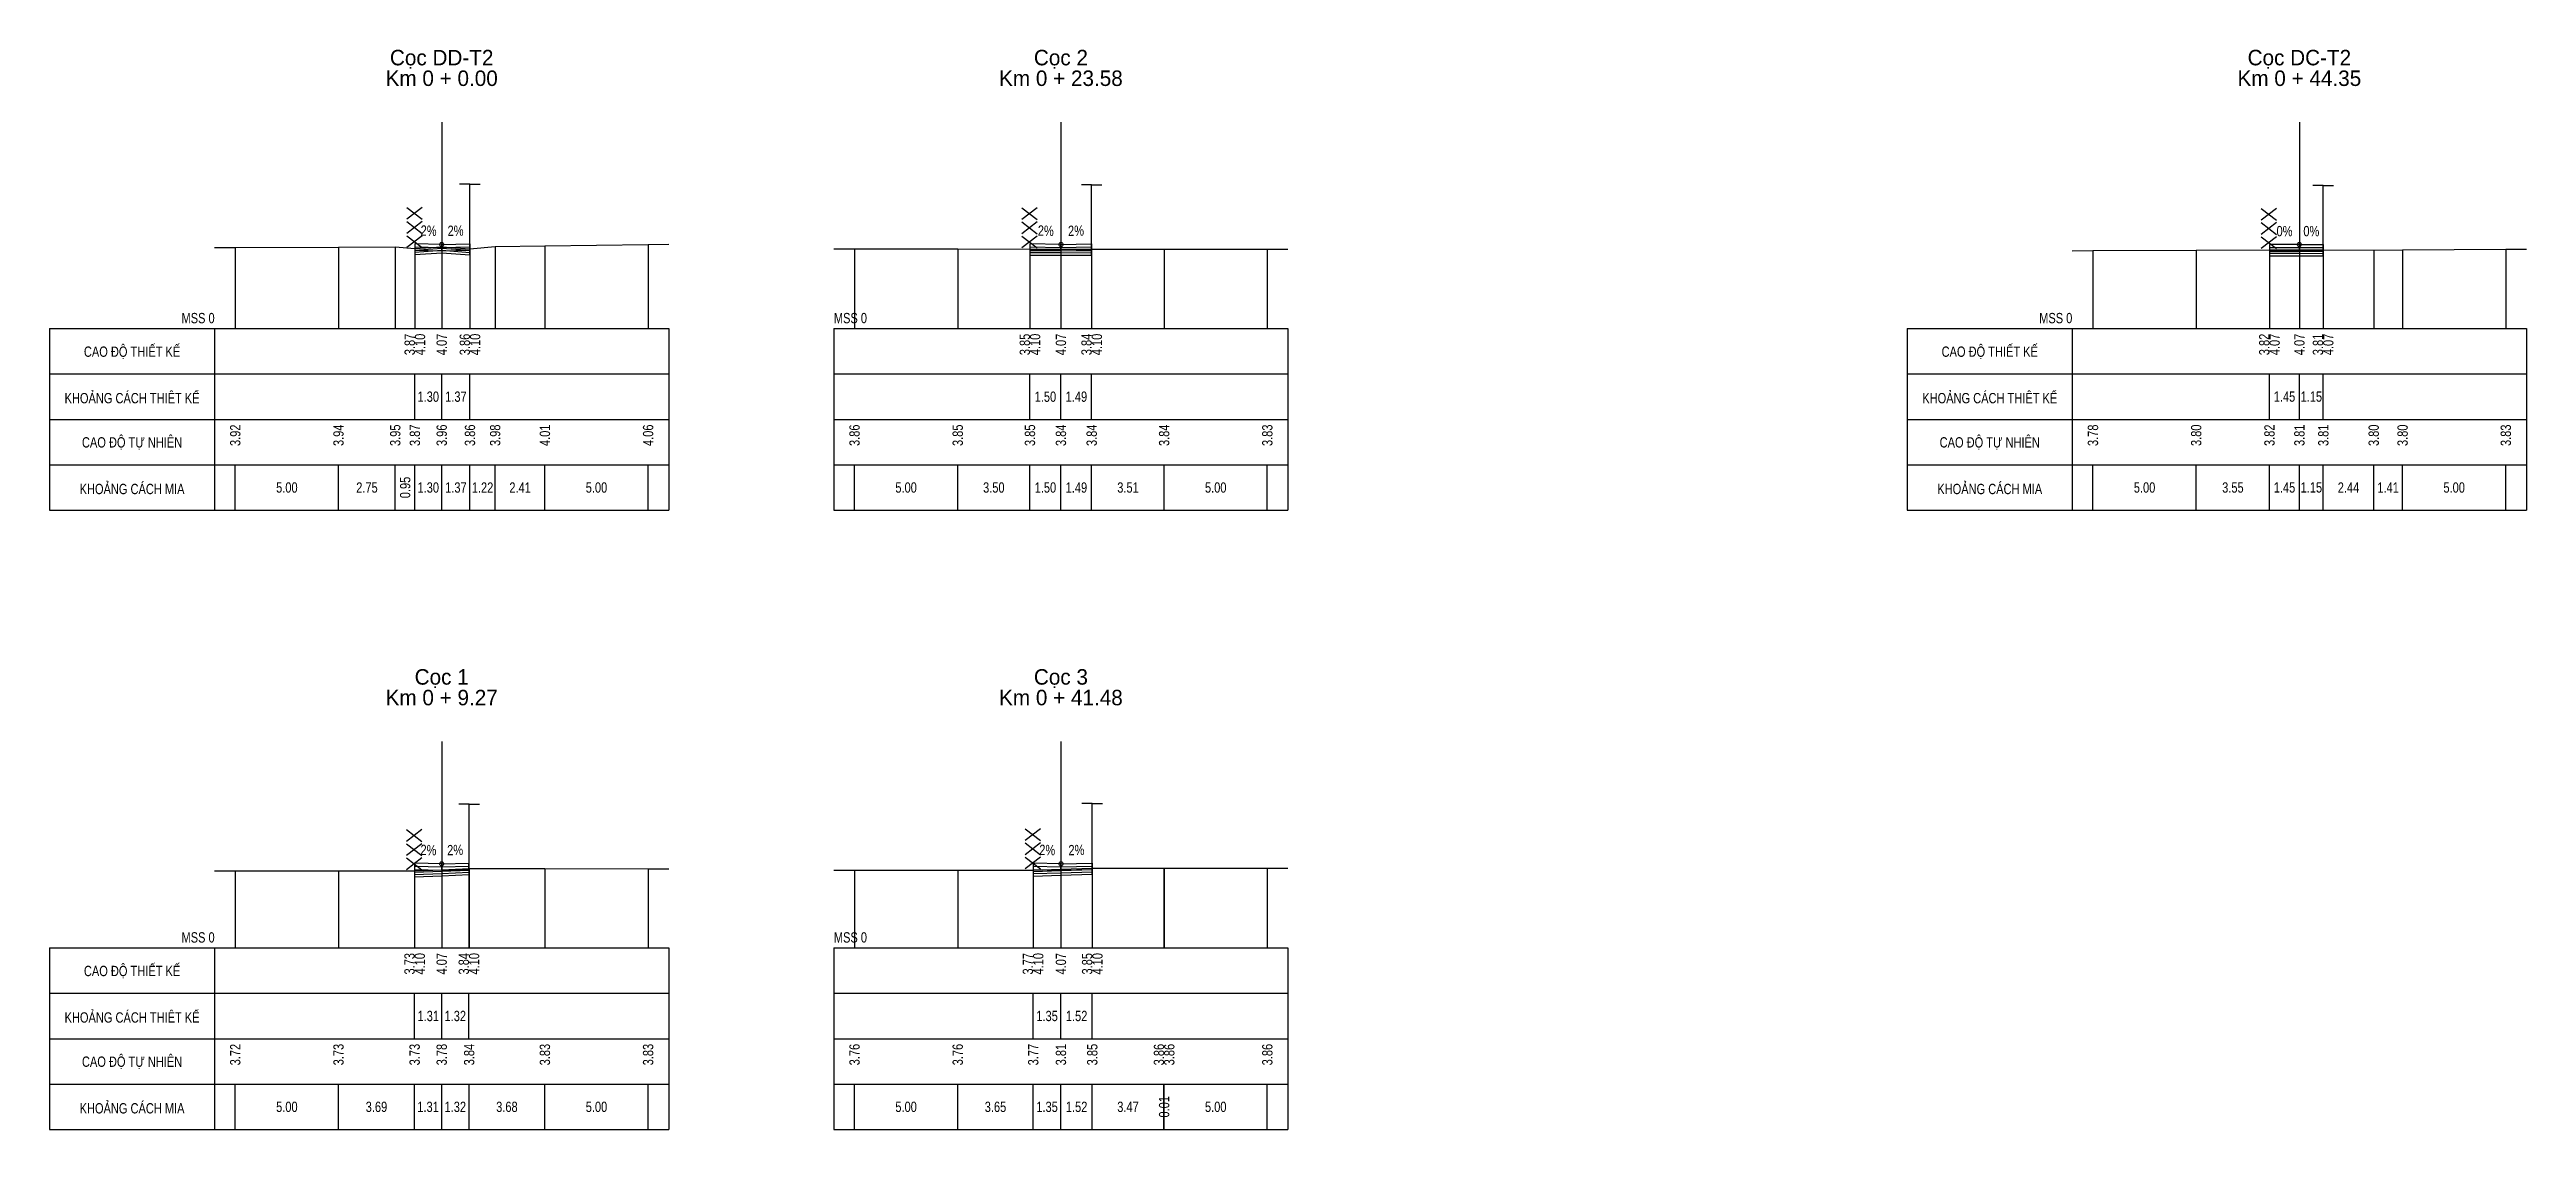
# Model space of a CAD drawing. Header units: inches. Extents: x 459 to 1192, y -14 to 129.
# Drawn here: x 1072.4 to 1192.4, y -14.5 to 37.8 of the extents above.
import ezdxf
from ezdxf.enums import TextEntityAlignment as Align

# ---------------------------------------------------------------- set-up
doc = ezdxf.new("R2010")
doc.units = ezdxf.units.IN
doc.header["$MEASUREMENT"] = 0
for name, color, linetype in [('Bang TN tu nhien', 3, 'Continuous'), ('Dien thiet ke TN', 2, 'Continuous'), ('Duong cu', 8, 'Continuous'), ('Duong do thiet ke', 2, 'Continuous'), ('Duong dong trac ngang tu nhien', 9, 'Continuous'), ('KH_VAT', 8, 'Continuous'), ('Khuon duong1', 14, 'Continuous'), ('Mat duong PD 1', 1, 'Continuous'), ('Taluy', 1, 'Continuous'), ('Trac ngang tu nhien', 3, 'Continuous'), ('TracNgang', 7, 'Continuous')]:
    doc.layers.add(name, color=color, linetype=linetype)
doc.styles.add('BangTN', font='viet buddy.shx', dxfattribs={"width": 0.8})

# ---------------------------------------------------------------- blocks, each defined once
blk = doc.blocks.new('HANGRAO')
at = {"color": 2, "linetype": 'Continuous'}
for p, q in [((-1.32, 6.67), (1.16, 4.76)), ((1.16, 6.67), (-1.32, 4.76)), ((1.16, 4.38), (-1.32, 2.47)), ((-1.32, 4.38), (1.16, 2.47)), ((-1.32, 2.09), (1.16, 0.18)), ((1.16, 2.09), (-1.32, 0.18))]:
    blk.add_line(p, q, dxfattribs=at)
blk = doc.blocks.new('ChieuDungVat3.dwg')
at = {"layer": 'KH_VAT', "color": 1, "xscale": 1.5, "yscale": 1.5, "zscale": 1.5}
blk.add_blockref('HANGRAO', (0, 0), dxfattribs=at)
blk = doc.blocks.new('CHIEUDUNGVAT12')
at = {"layer": 'KH_VAT', "color": 1}
for q in [(-2.5, 15.63), (2.5, 15.63)]:
    blk.add_line((0, 15.63), q, dxfattribs=at)
at = {"layer": 'KH_VAT', "color": 7}
blk.add_lwpolyline([(0, 0), (0, 15.63)], dxfattribs=at)
blk = doc.blocks.new('ChieuDungVat4.dwg')
at = {"layer": 'KH_VAT', "color": 1}
blk.add_blockref('CHIEUDUNGVAT12', (0, 0), dxfattribs=at)

msp = doc.modelspace()

# ---------------------------------------------------------------- linework, layer by layer
at = {"layer": 'Bang TN tu nhien', "color": 3}
for p, q in [((1091.4, 34.3), (1091.4, 24.3)), ((1121.4, 34.3), (1121.4, 24.3)), ((1181.4, 34.3), (1181.4, 24.3)), ((1072.4, 24.3), (1072.4, 15.5)), ((1072.4, 24.3), (1102.4, 24.3)), ((1080.4, 24.3), (1080.4, 15.5)), ((1102.4, 24.3), (1102.4, 15.5)), ((1110.4, 24.3), (1110.4, 15.5)), ((1110.4, 24.3), (1132.4, 24.3)), ((1132.4, 24.3), (1132.4, 15.5)), ((1162.4, 24.3), (1162.4, 15.5)), ((1162.4, 24.3), (1192.4, 24.3)), ((1170.4, 24.3), (1170.4, 15.5)), ((1192.4, 24.3), (1192.4, 15.5)), ((1072.4, 22.1), (1102.4, 22.1)), ((1110.4, 22.1), (1132.4, 22.1)), ((1162.4, 22.1), (1192.4, 22.1)), ((1072.4, 19.9), (1102.4, 19.9)), ((1110.4, 19.9), (1132.4, 19.9)), ((1162.4, 19.9), (1192.4, 19.9)), ((1072.4, 17.7), (1102.4, 17.7)), ((1110.4, 17.7), (1132.4, 17.7)), ((1162.4, 17.7), (1192.4, 17.7)), ((1072.4, 15.5), (1102.4, 15.5)), ((1110.4, 15.5), (1132.4, 15.5)), ((1162.4, 15.5), (1192.4, 15.5)), ((1091.4, 4.3), (1091.4, -5.7)), ((1121.4, 4.3), (1121.4, -5.7)), ((1072.4, -5.7), (1072.4, -14.5)), ((1072.4, -5.7), (1102.4, -5.7)), ((1080.4, -5.7), (1080.4, -14.5)), ((1102.4, -5.7), (1102.4, -14.5)), ((1110.4, -5.7), (1110.4, -14.5)), ((1110.4, -5.7), (1132.4, -5.7)), ((1132.4, -5.7), (1132.4, -14.5)), ((1072.4, -7.9), (1102.4, -7.9)), ((1110.4, -7.9), (1132.4, -7.9)), ((1072.4, -10.1), (1102.4, -10.1)), ((1110.4, -10.1), (1132.4, -10.1)), ((1072.4, -12.3), (1102.4, -12.3)), ((1110.4, -12.3), (1132.4, -12.3)), ((1072.4, -14.5), (1102.4, -14.5)), ((1110.4, -14.5), (1132.4, -14.5))]:
    msp.add_line(p, q, dxfattribs=at)
at = {"layer": 'Dien thiet ke TN'}
for p, q in [((1090.1, 28.4), (1090.1, 24.3)), ((1090.1, 28.4), (1090.1, 24.3)), ((1090.1, 28.4), (1090.1, 24.3)), ((1090.1, 28.4), (1090.1, 24.3)), ((1090.1, 28.4), (1090.1, 24.3)), ((1091.4, 28.37), (1091.4, 24.3)), ((1091.4, 28.37), (1091.4, 24.3)), ((1092.77, 28.4), (1092.77, 24.3)), ((1092.77, 28.4), (1092.77, 24.3)), ((1092.77, 28.4), (1092.77, 24.3)), ((1092.77, 28.4), (1092.77, 24.3)), ((1092.77, 28.4), (1092.77, 24.3)), ((1119.9, 28.4), (1119.9, 24.3)), ((1119.9, 28.4), (1119.9, 24.3)), ((1119.9, 28.4), (1119.9, 24.3)), ((1119.9, 28.4), (1119.9, 24.3)), ((1119.9, 28.4), (1119.9, 24.3)), ((1121.4, 28.37), (1121.4, 24.3)), ((1121.4, 28.37), (1121.4, 24.3)), ((1122.89, 28.4), (1122.89, 24.3)), ((1122.89, 28.4), (1122.89, 24.3)), ((1122.89, 28.4), (1122.89, 24.3)), ((1122.89, 28.4), (1122.89, 24.3)), ((1122.89, 28.4), (1122.89, 24.3)), ((1179.95, 28.37), (1179.95, 24.3)), ((1179.95, 28.37), (1179.95, 24.3)), ((1179.95, 28.37), (1179.95, 24.3)), ((1179.95, 28.37), (1179.95, 24.3)), ((1179.95, 28.37), (1179.95, 24.3)), ((1181.4, 28.37), (1181.4, 24.3)), ((1181.4, 28.37), (1181.4, 24.3)), ((1182.55, 28.37), (1182.55, 24.3)), ((1182.55, 28.37), (1182.55, 24.3)), ((1182.55, 28.37), (1182.55, 24.3)), ((1182.55, 28.37), (1182.55, 24.3)), ((1182.55, 28.37), (1182.55, 24.3)), ((1090.09, -1.6), (1090.09, -5.7)), ((1090.09, -1.6), (1090.09, -5.7)), ((1090.09, -1.6), (1090.09, -5.7)), ((1090.09, -1.6), (1090.09, -5.7)), ((1090.09, -1.6), (1090.09, -5.7)), ((1091.4, -1.63), (1091.4, -5.7)), ((1091.4, -1.63), (1091.4, -5.7)), ((1092.72, -1.6), (1092.72, -5.7)), ((1092.72, -1.6), (1092.72, -5.7)), ((1092.72, -1.6), (1092.72, -5.7)), ((1092.72, -1.6), (1092.72, -5.7)), ((1092.72, -1.6), (1092.72, -5.7)), ((1120.05, -1.6), (1120.05, -5.7)), ((1120.05, -1.6), (1120.05, -5.7)), ((1120.05, -1.6), (1120.05, -5.7)), ((1120.05, -1.6), (1120.05, -5.7)), ((1120.05, -1.6), (1120.05, -5.7)), ((1121.4, -1.63), (1121.4, -5.7)), ((1121.4, -1.63), (1121.4, -5.7)), ((1122.92, -1.6), (1122.92, -5.7)), ((1122.92, -1.6), (1122.92, -5.7)), ((1122.92, -1.6), (1122.92, -5.7)), ((1122.92, -1.6), (1122.92, -5.7)), ((1122.92, -1.6), (1122.92, -5.7))]:
    msp.add_line(p, q, dxfattribs=at)
at = {"layer": 'Duong cu'}
for points in [[(1090.1, 28.1), (1091.4, 28.19), (1092.77, 28.09)], [(1090.1, 28.17), (1090.1, 27.88), (1091.4, 27.97), (1092.77, 27.87), (1092.77, 28.16)], [(1090.1, 28), (1091.4, 28.09), (1092.77, 27.99)], [(1119.9, 28.15), (1119.9, 27.86), (1121.4, 27.86), (1122.89, 27.85), (1122.89, 28.14)], [(1119.9, 28.08), (1121.4, 28.08), (1122.89, 28.07)], [(1119.9, 27.98), (1121.4, 27.98), (1122.89, 27.97)], [(1179.95, 28.12), (1179.95, 27.83), (1181.4, 27.83), (1182.56, 27.82), (1182.56, 28.11)], [(1179.95, 28.05), (1181.4, 28.05), (1182.56, 28.04)], [(1179.95, 27.95), (1181.4, 27.95), (1182.56, 27.94)], [(1090.09, -1.97), (1090.09, -2.26), (1091.4, -2.21), (1092.73, -2.15), (1092.73, -1.86)], [(1090.09, -2.04), (1091.4, -1.99), (1092.73, -1.93)], [(1090.09, -2.14), (1091.4, -2.09), (1092.73, -2.03)], [(1120.06, -1.93), (1120.06, -2.22), (1121.4, -2.18), (1122.92, -2.13), (1122.92, -1.84)], [(1120.06, -2), (1121.4, -1.96), (1122.92, -1.91)], [(1120.06, -2.1), (1121.4, -2.06), (1122.92, -2.01)]]:
    msp.add_lwpolyline(points, dxfattribs=at)
at = {"layer": 'Duong do thiet ke', "color": 1}
for centre in [(1091.4, 28.37), (1121.4, 28.37), (1181.4, 28.37), (1091.4, -1.63), (1121.4, -1.63)]:
    msp.add_circle(centre, 0.1, dxfattribs=at)
at = {"layer": 'Duong dong trac ngang tu nhien', "color": 8}
for p, q in [((1081.4, 28.22), (1081.4, 24.3)), ((1086.4, 28.24), (1086.4, 24.3)), ((1089.15, 28.25), (1089.15, 24.3)), ((1090.1, 28.17), (1090.1, 24.3)), ((1091.4, 28.26), (1091.4, 24.3)), ((1092.77, 28.16), (1092.77, 24.3)), ((1093.99, 28.28), (1093.99, 24.3)), ((1096.4, 28.31), (1096.4, 24.3)), ((1101.4, 28.37), (1101.4, 24.3)), ((1111.4, 28.16), (1111.4, 24.3)), ((1116.4, 28.16), (1116.4, 24.3)), ((1119.9, 28.15), (1119.9, 24.3)), ((1121.4, 28.15), (1121.4, 24.3)), ((1122.89, 28.14), (1122.89, 24.3)), ((1126.4, 28.14), (1126.4, 24.3)), ((1131.4, 28.14), (1131.4, 24.3)), ((1171.4, 28.08), (1171.4, 24.3)), ((1176.4, 28.1), (1176.4, 24.3)), ((1179.95, 28.12), (1179.95, 24.3)), ((1181.4, 28.12), (1181.4, 24.3)), ((1182.56, 28.11), (1182.56, 24.3)), ((1185, 28.1), (1185, 24.3)), ((1186.4, 28.11), (1186.4, 24.3)), ((1191.4, 28.14), (1191.4, 24.3)), ((1081.4, -1.97), (1081.4, -5.7)), ((1086.4, -1.97), (1086.4, -5.7)), ((1090.09, -1.97), (1090.09, -5.7)), ((1091.4, -1.92), (1091.4, -5.7)), ((1092.73, -1.86), (1092.73, -5.7)), ((1096.4, -1.86), (1096.4, -5.7)), ((1101.4, -1.87), (1101.4, -5.7)), ((1111.4, -1.94), (1111.4, -5.7)), ((1116.4, -1.93), (1116.4, -5.7)), ((1120.06, -1.93), (1120.06, -5.7)), ((1121.4, -1.89), (1121.4, -5.7)), ((1122.92, -1.84), (1122.92, -5.7)), ((1126.39, -1.84), (1126.39, -5.7)), ((1126.4, -1.84), (1126.4, -5.7)), ((1131.4, -1.84), (1131.4, -5.7))]:
    msp.add_line(p, q, dxfattribs=at)
at = {"layer": 'Khuon duong1', "color": 2}
for points in [[(1090.1, 28.4), (1090.1, 28.25), (1090.1, 28.1), (1091.4, 28.07), (1091.4, 28.22), (1091.4, 28.37)], [(1091.4, 28.37), (1091.4, 28.22), (1091.4, 28.07), (1092.77, 28.1), (1092.77, 28.25), (1092.77, 28.4)], [(1119.9, 28.4), (1119.9, 28.25), (1119.9, 28.1), (1121.4, 28.07), (1121.4, 28.22), (1121.4, 28.37)], [(1121.4, 28.37), (1121.4, 28.22), (1121.4, 28.07), (1122.89, 28.1), (1122.89, 28.25), (1122.89, 28.4)], [(1179.95, 28.37), (1179.95, 28.22), (1179.95, 28.07), (1181.4, 28.07), (1181.4, 28.22), (1181.4, 28.37)], [(1181.4, 28.37), (1181.4, 28.22), (1181.4, 28.07), (1182.55, 28.07), (1182.55, 28.22), (1182.55, 28.37)], [(1090.09, -1.6), (1090.09, -1.75), (1090.09, -1.9), (1091.4, -1.93), (1091.4, -1.78), (1091.4, -1.63)], [(1091.4, -1.63), (1091.4, -1.78), (1091.4, -1.93), (1092.72, -1.9), (1092.72, -1.75), (1092.72, -1.6)], [(1120.05, -1.6), (1120.05, -1.75), (1120.05, -1.9), (1121.4, -1.93), (1121.4, -1.78), (1121.4, -1.63)], [(1121.4, -1.63), (1121.4, -1.78), (1121.4, -1.93), (1122.92, -1.9), (1122.92, -1.75), (1122.92, -1.6)]]:
    msp.add_lwpolyline(points, dxfattribs=at)
at = {"layer": 'Khuon duong1', "color": 1}
for points in [[(1090.1, 28.25), (1091.4, 28.22)], [(1091.4, 28.22), (1092.77, 28.25)], [(1119.9, 28.25), (1121.4, 28.22)], [(1121.4, 28.22), (1122.89, 28.25)], [(1179.95, 28.22), (1181.4, 28.22)], [(1181.4, 28.22), (1182.55, 28.22)], [(1090.09, -1.75), (1091.4, -1.78)], [(1091.4, -1.78), (1092.72, -1.75)], [(1120.05, -1.75), (1121.4, -1.78)], [(1121.4, -1.78), (1122.92, -1.75)]]:
    msp.add_lwpolyline(points, dxfattribs=at)
at = {"layer": 'Mat duong PD 1'}
for points in [[(1091.4, 28.37), (1090.1, 28.4)], [(1091.4, 28.37), (1092.77, 28.4)], [(1121.4, 28.37), (1119.9, 28.4)], [(1121.4, 28.37), (1122.89, 28.4)], [(1181.4, 28.37), (1179.95, 28.37)], [(1181.4, 28.37), (1182.55, 28.37)], [(1091.4, -1.63), (1090.09, -1.6)], [(1091.4, -1.63), (1092.72, -1.6)], [(1121.4, -1.63), (1120.05, -1.6)], [(1121.4, -1.63), (1122.92, -1.6)]]:
    msp.add_lwpolyline(points, dxfattribs=at)
at = {"layer": 'Taluy'}
for points in [[(1090.1, 28.4), (1090.1, 28.17), (1090.1, 28.17)], [(1092.77, 28.4), (1092.77, 28.16), (1092.77, 28.16)], [(1119.9, 28.4), (1119.9, 28.15), (1119.9, 28.15)], [(1122.89, 28.4), (1122.89, 28.14), (1122.89, 28.14)], [(1179.95, 28.37), (1179.95, 28.12), (1179.95, 28.12)], [(1182.55, 28.37), (1182.55, 28.11), (1182.55, 28.11)], [(1090.09, -1.6), (1090.09, -1.97), (1090.09, -1.97)], [(1092.72, -1.6), (1092.72, -1.86), (1092.72, -1.86)], [(1120.05, -1.6), (1120.05, -1.93), (1120.05, -1.93)], [(1122.92, -1.6), (1122.92, -1.84), (1122.92, -1.84)]]:
    msp.add_lwpolyline(points, dxfattribs=at)
at = {"layer": 'Trac ngang tu nhien', "color": 3}
for points in [[(1080.4, 28.22), (1081.4, 28.22), (1086.4, 28.24), (1089.15, 28.25), (1090.1, 28.17), (1091.4, 28.26), (1092.77, 28.16), (1093.99, 28.28), (1096.4, 28.31), (1101.4, 28.37), (1102.4, 28.38)], [(1110.4, 28.16), (1111.4, 28.16), (1116.4, 28.16), (1119.9, 28.15), (1121.4, 28.15), (1122.89, 28.14), (1126.4, 28.14), (1131.4, 28.14), (1132.4, 28.14)], [(1170.4, 28.07), (1171.4, 28.08), (1176.4, 28.1), (1179.95, 28.12), (1181.4, 28.12), (1182.56, 28.11), (1185, 28.1), (1186.4, 28.11), (1191.4, 28.14), (1192.4, 28.14)], [(1080.4, -1.97), (1081.4, -1.97), (1086.4, -1.97), (1090.09, -1.97), (1091.4, -1.92), (1092.73, -1.86), (1096.4, -1.86), (1101.4, -1.87), (1102.4, -1.87)], [(1110.4, -1.94), (1111.4, -1.94), (1116.4, -1.93), (1120.06, -1.93), (1121.4, -1.89), (1122.92, -1.84), (1126.39, -1.84), (1126.4, -1.84), (1131.4, -1.84), (1132.4, -1.84)]]:
    msp.add_lwpolyline(points, dxfattribs=at)
at = {"layer": 'TracNgang', "color": 2}
for p, q in [((1090.1, 19.9), (1090.1, 22.1)), ((1091.4, 19.9), (1091.4, 22.1)), ((1092.77, 19.9), (1092.77, 22.1)), ((1119.9, 19.9), (1119.9, 22.1)), ((1121.4, 19.9), (1121.4, 22.1)), ((1122.89, 19.9), (1122.89, 22.1)), ((1179.95, 19.9), (1179.95, 22.1)), ((1181.4, 19.9), (1181.4, 22.1)), ((1182.55, 19.9), (1182.55, 22.1)), ((1090.09, -10.1), (1090.09, -7.9)), ((1091.4, -10.1), (1091.4, -7.9)), ((1092.72, -10.1), (1092.72, -7.9)), ((1120.05, -10.1), (1120.05, -7.9)), ((1121.4, -10.1), (1121.4, -7.9)), ((1122.92, -10.1), (1122.92, -7.9))]:
    msp.add_line(p, q, dxfattribs=at)
at = {"layer": 'TracNgang', "color": 3}
for p, q in [((1081.4, 15.5), (1081.4, 17.7)), ((1086.4, 15.5), (1086.4, 17.7)), ((1089.15, 15.5), (1089.15, 17.7)), ((1090.1, 15.5), (1090.1, 17.7)), ((1091.4, 15.5), (1091.4, 17.7)), ((1092.77, 15.5), (1092.77, 17.7)), ((1093.99, 15.5), (1093.99, 17.7)), ((1096.4, 15.5), (1096.4, 17.7)), ((1101.4, 15.5), (1101.4, 17.7)), ((1111.4, 15.5), (1111.4, 17.7)), ((1116.4, 15.5), (1116.4, 17.7)), ((1119.9, 15.5), (1119.9, 17.7)), ((1121.4, 15.5), (1121.4, 17.7)), ((1122.89, 15.5), (1122.89, 17.7)), ((1126.4, 15.5), (1126.4, 17.7)), ((1131.4, 15.5), (1131.4, 17.7)), ((1171.4, 15.5), (1171.4, 17.7)), ((1176.4, 15.5), (1176.4, 17.7)), ((1179.95, 15.5), (1179.95, 17.7)), ((1181.4, 15.5), (1181.4, 17.7)), ((1182.56, 15.5), (1182.56, 17.7)), ((1185, 15.5), (1185, 17.7)), ((1186.4, 15.5), (1186.4, 17.7)), ((1191.4, 15.5), (1191.4, 17.7)), ((1081.4, -14.5), (1081.4, -12.3)), ((1086.4, -14.5), (1086.4, -12.3)), ((1090.09, -14.5), (1090.09, -12.3)), ((1091.4, -14.5), (1091.4, -12.3)), ((1092.73, -14.5), (1092.73, -12.3)), ((1096.4, -14.5), (1096.4, -12.3)), ((1101.4, -14.5), (1101.4, -12.3)), ((1111.4, -14.5), (1111.4, -12.3)), ((1116.4, -14.5), (1116.4, -12.3)), ((1120.06, -14.5), (1120.06, -12.3)), ((1121.4, -14.5), (1121.4, -12.3)), ((1122.92, -14.5), (1122.92, -12.3)), ((1126.39, -14.5), (1126.39, -12.3)), ((1126.4, -14.5), (1126.4, -12.3)), ((1131.4, -14.5), (1131.4, -12.3))]:
    msp.add_line(p, q, dxfattribs=at)

# ---------------------------------------------------------------- block references
at = {"color": 3, "xscale": 0.2, "yscale": 0.2, "zscale": 0.2}
for name, p in [('ChieuDungVat4.dwg', (1092.77, 28.16)), ('ChieuDungVat4.dwg', (1122.89, 28.14)), ('ChieuDungVat4.dwg', (1182.56, 28.11)), ('ChieuDungVat3.dwg', (1090.1, 28.17)), ('ChieuDungVat3.dwg', (1119.9, 28.15)), ('ChieuDungVat3.dwg', (1179.95, 28.12)), ('ChieuDungVat4.dwg', (1092.73, -1.86)), ('ChieuDungVat4.dwg', (1122.92, -1.84)), ('ChieuDungVat3.dwg', (1090.09, -1.97)), ('ChieuDungVat3.dwg', (1120.06, -1.93))]:
    msp.add_blockref(name, p, dxfattribs=at)

# ---------------------------------------------------------------- texts
at = {"layer": 'Bang TN tu nhien', "color": 3, "style": 'BangTN', "width": 0.8}
for s, p in [('CAO ĐỘ THIẾT KẾ', (1076.4, 23.2)), ('CAO ĐỘ THIẾT KẾ', (1166.4, 23.2)), ('KHOẢNG CÁCH THIÊT KẾ', (1076.4, 21)), ('KHOẢNG CÁCH THIÊT KẾ', (1166.4, 21)), ('CAO ĐỘ TỰ NHIÊN', (1076.4, 18.8)), ('CAO ĐỘ TỰ NHIÊN', (1166.4, 18.8)), ('KHOẢNG CÁCH MIA', (1076.4, 16.6)), ('KHOẢNG CÁCH MIA', (1166.4, 16.6)), ('CAO ĐỘ THIẾT KẾ', (1076.4, -6.8)), ('KHOẢNG CÁCH THIÊT KẾ', (1076.4, -9)), ('CAO ĐỘ TỰ NHIÊN', (1076.4, -11.2)), ('KHOẢNG CÁCH MIA', (1076.4, -13.4))]:
    msp.add_text(s, height=0.5, dxfattribs=at).set_placement(p, align=Align.MIDDLE)
at = {"layer": 'Dien thiet ke TN', "color": 2, "style": 'BangTN', "width": 0.8}
for rotation, p in [(358.8542, (1090.76, 28.64)), (1.1458, (1092.08, 28.64)), (358.8542, (1120.66, 28.64)), (1.1458, (1122.14, 28.64)), (358.8542, (1090.75, -1.36)), (1.1458, (1092.06, -1.36)), (358.8542, (1120.73, -1.36)), (1.1458, (1122.16, -1.36))]:
    msp.add_text('2%', height=0.5, rotation=rotation, dxfattribs=at).set_placement(p, align=Align.BOTTOM_CENTER)
for p in [(1180.68, 28.62), (1181.98, 28.62)]:
    msp.add_text('0%', height=0.5, dxfattribs=at).set_placement(p, align=Align.BOTTOM_CENTER)
at = {"layer": 'Trac ngang tu nhien', "color": 3, "style": 'BangTN'}
for s, p in [('Cọc DD-T2', (1091.4, 37.05)), ('Cọc 2', (1121.4, 37.05)), ('Cọc DC-T2', (1181.4, 37.05)), ('Km 0 + 0.00', (1091.4, 36.05)), ('Km 0 + 23.58', (1121.4, 36.05)), ('Km 0 + 44.35', (1181.4, 36.05)), ('Cọc 1', (1091.4, 7.05)), ('Cọc 3', (1121.4, 7.05)), ('Km 0 + 9.27', (1091.4, 6.05)), ('Km 0 + 41.48', (1121.4, 6.05))]:
    msp.add_text(s, height=0.75, dxfattribs=at).set_placement(p, align=Align.CENTER)
at = {"layer": 'Trac ngang tu nhien', "color": 3, "char_height": 0.5, "style": 'BangTN'}
for insert, attachment_point in [((1080.4, 24.55), 9), ((1110.4, 24.55), 7), ((1170.4, 24.55), 9), ((1080.4, -5.45), 9), ((1110.4, -5.45), 7)]:
    msp.add_mtext('MSS 0', dxfattribs=dict(at, insert=insert, attachment_point=attachment_point))
at = {"layer": 'TracNgang', "color": 2, "style": 'BangTN', "width": 0.8}
for s, p in [('3.87', (1089.85, 24.05)), ('4.10', (1090.35, 24.05)), ('4.07', (1091.4, 24.05)), ('3.86', (1092.52, 24.05)), ('4.10', (1093.02, 24.05)), ('3.85', (1119.65, 24.05)), ('4.10', (1120.15, 24.05)), ('4.07', (1121.4, 24.05)), ('3.84', (1122.64, 24.05)), ('4.10', (1123.14, 24.05)), ('3.82', (1179.7, 24.05)), ('4.07', (1180.2, 24.05)), ('4.07', (1181.4, 24.05)), ('3.81', (1182.3, 24.05)), ('4.07', (1182.8, 24.05)), ('3.73', (1089.84, -5.95)), ('4.10', (1090.34, -5.95)), ('4.07', (1091.4, -5.95)), ('3.84', (1092.47, -5.95)), ('4.10', (1092.97, -5.95)), ('3.77', (1119.8, -5.95)), ('4.10', (1120.3, -5.95)), ('4.07', (1121.4, -5.95)), ('3.85', (1122.67, -5.95)), ('4.10', (1123.17, -5.95))]:
    msp.add_text(s, height=0.5, rotation=90, dxfattribs=at).set_placement(p, align=Align.MIDDLE_RIGHT)
for s, p in [('1.30', (1090.75, 21)), ('1.37', (1092.09, 21)), ('1.50', (1120.65, 21)), ('1.49', (1122.15, 21)), ('1.45', (1180.68, 21)), ('1.15', (1181.98, 21)), ('1.31', (1090.75, -9)), ('1.32', (1092.06, -9)), ('1.35', (1120.73, -9)), ('1.52', (1122.16, -9))]:
    msp.add_text(s, height=0.5, dxfattribs=at).set_placement(p, align=Align.MIDDLE)
at = {"layer": 'TracNgang', "color": 3, "style": 'BangTN', "width": 0.8}
for s, p in [('3.92', (1081.4, 19.65)), ('3.94', (1086.4, 19.65)), ('3.95', (1089.15, 19.65)), ('3.87', (1090.1, 19.65)), ('3.96', (1091.4, 19.65)), ('3.86', (1092.77, 19.65)), ('3.98', (1093.99, 19.65)), ('4.01', (1096.4, 19.65)), ('4.06', (1101.4, 19.65)), ('3.86', (1111.4, 19.65)), ('3.85', (1116.4, 19.65)), ('3.85', (1119.9, 19.65)), ('3.84', (1121.4, 19.65)), ('3.84', (1122.89, 19.65)), ('3.84', (1126.4, 19.65)), ('3.83', (1131.4, 19.65)), ('3.78', (1171.4, 19.65)), ('3.80', (1176.4, 19.65)), ('3.82', (1179.95, 19.65)), ('3.81', (1181.4, 19.65)), ('3.81', (1182.56, 19.65)), ('3.80', (1185, 19.65)), ('3.80', (1186.4, 19.65)), ('3.83', (1191.4, 19.65)), ('3.72', (1081.4, -10.35)), ('3.73', (1086.4, -10.35)), ('3.73', (1090.09, -10.35)), ('3.78', (1091.4, -10.35)), ('3.84', (1092.73, -10.35)), ('3.83', (1096.4, -10.35)), ('3.83', (1101.4, -10.35)), ('3.76', (1111.4, -10.35)), ('3.76', (1116.4, -10.35)), ('3.77', (1120.06, -10.35)), ('3.81', (1121.4, -10.35)), ('3.85', (1122.92, -10.35)), ('3.86', (1126.15, -10.35)), ('3.86', (1126.65, -10.35)), ('3.86', (1131.4, -10.35))]:
    msp.add_text(s, height=0.5, rotation=90, dxfattribs=at).set_placement(p, align=Align.MIDDLE_RIGHT)
for s, p in [('5.00', (1083.9, 16.6)), ('2.75', (1087.78, 16.6)), ('1.30', (1090.75, 16.6)), ('1.37', (1092.09, 16.6)), ('1.22', (1093.38, 16.6)), ('2.41', (1095.2, 16.6)), ('5.00', (1098.9, 16.6)), ('5.00', (1113.9, 16.6)), ('3.50', (1118.15, 16.6)), ('1.50', (1120.65, 16.6)), ('1.49', (1122.15, 16.6)), ('3.51', (1124.65, 16.6)), ('5.00', (1128.9, 16.6)), ('5.00', (1173.9, 16.6)), ('3.55', (1178.18, 16.6)), ('1.45', (1180.68, 16.6)), ('1.15', (1181.98, 16.6)), ('2.44', (1183.78, 16.6)), ('1.41', (1185.7, 16.6)), ('5.00', (1188.9, 16.6)), ('5.00', (1083.9, -13.4)), ('3.69', (1088.24, -13.4)), ('1.31', (1090.74, -13.4)), ('1.32', (1092.06, -13.4)), ('3.68', (1094.56, -13.4)), ('5.00', (1098.9, -13.4)), ('5.00', (1113.9, -13.4)), ('3.65', (1118.23, -13.4)), ('1.35', (1120.73, -13.4)), ('1.52', (1122.16, -13.4)), ('3.47', (1124.65, -13.4)), ('5.00', (1128.9, -13.4))]:
    msp.add_text(s, height=0.5, dxfattribs=at).set_placement(p, align=Align.MIDDLE)
for s, p in [('0.95', (1089.63, 16.6)), ('0.01', (1126.4, -13.4))]:
    msp.add_text(s, height=0.5, rotation=90, dxfattribs=at).set_placement(p, align=Align.MIDDLE)

doc.saveas('drawing.dxf')
